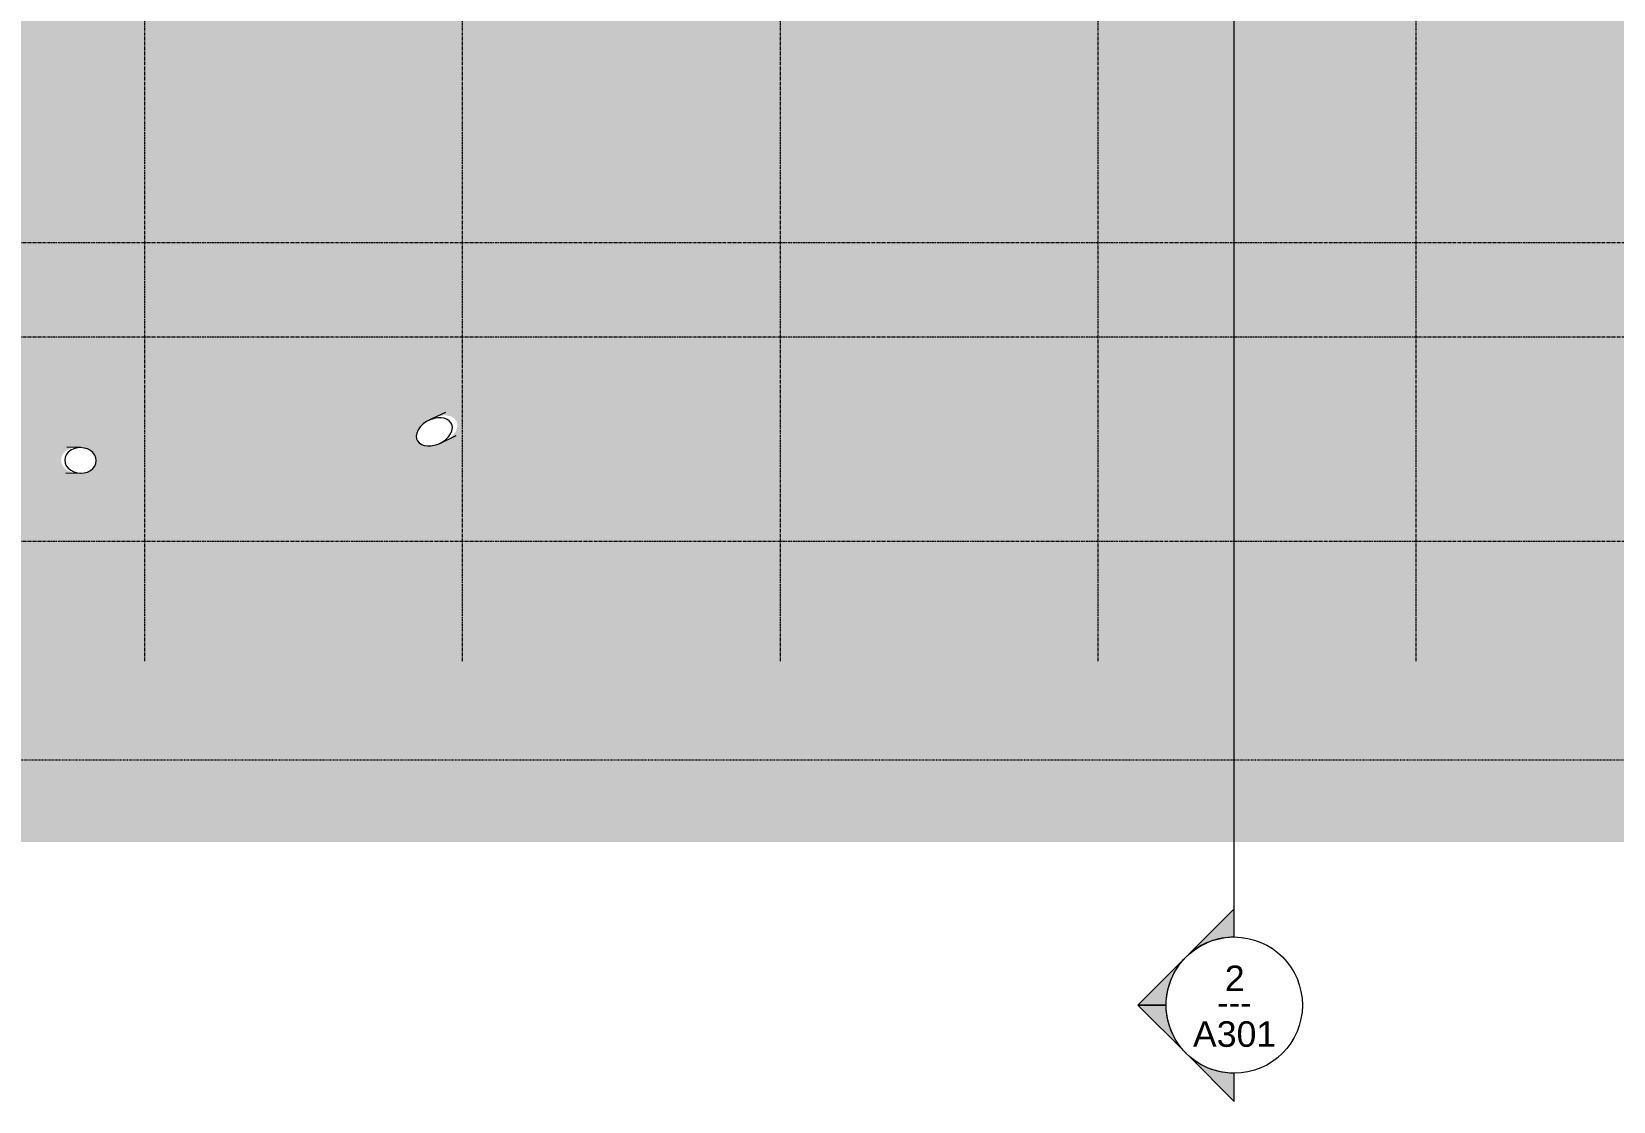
# Model space of a CAD drawing. Header units: inches. Extents: x -3219 to -1869, y -243 to 478.
# Drawn here: x -2289.7 to -2011, y -242.6 to -54.2 of the extents above; entities that cross this region are included whole.
import ezdxf

# ---------------------------------------------------------------- set-up
doc = ezdxf.new("R2010")
doc.units = ezdxf.units.IN
doc.header["$MEASUREMENT"] = 0
doc.linetypes.add('Aligning Line 1_8_', pattern=[0.25, 0.125, -0.125])
doc.linetypes.add('Grid Line 1_2_', pattern=[0.8749999999999999, 0.4999999999999999, -0.125, 0.125, -0.125])
for name, color, linetype, lineweight in [('A-FLOR-LEVL-1', 51, 'Grid Line 1_2_', 9), ('C-TOPO', 7, 'Continuous', 9), ('G-ANNO-SYMB', 111, 'Aligning Line 1_8_', 9), ('G-ANNO-SYMB-1', 111, 'Continuous', 9), ('P-PIPE', 3, 'Continuous', 9), ('S-GRID-1', 1, 'Grid Line 1_2_', 9)]:
    doc.layers.add(name, color=color, linetype=linetype, lineweight=lineweight)
doc.styles.add('Arial_1', font='arial.ttf', dxfattribs={"height": 4.499999999999996})
doc.styles.add('Century Gothic', font='ufonts.com_century-gothic.ttf', dxfattribs={"height": 4.499999999999996})

# ---------------------------------------------------------------- blocks, each defined once
blk = doc.blocks.new('Section - Section Head - Filled-22785-BUILDING ELEVATION - WEST')
at = {"layer": 'G-ANNO-SYMB-1'}
h = blk.add_hatch(color=256, dxfattribs=at)
edge = h.paths.add_edge_path(flags=0)
edge.add_line((-2792.746510440414, -216.7579785171439), (-2800.798738118733, -208.7057508388254))
edge.add_line((-2800.798738118733, -208.7057508388254), (-2800.798738118733, -213.6606957918207))
edge.add_arc((-2800.798738118733, -225.6763135873026), 12.01561779548195, 47.92160497537708, 90.0000000000004, ccw=False)
h = blk.add_hatch(color=256, dxfattribs=at)
edge = h.paths.add_edge_path(flags=0)
edge.add_arc((-2800.798738118733, -225.6763135873026), 11.99999999999997, -2.2737367544323206e-13, 45.000000000000114, ccw=False)
edge.add_line((-2788.798738118733, -225.6763135873026), (-2783.828175370255, -225.6763135873026))
edge.add_line((-2783.828175370255, -225.6763135873026), (-2792.313456744494, -217.191032213064))
h = blk.add_hatch(color=256, dxfattribs=at)
edge = h.paths.add_edge_path(flags=0)
edge.add_line((-2792.313456744494, -234.1615949615411), (-2783.828175370255, -225.6763135873026))
edge.add_line((-2783.828175370255, -225.6763135873026), (-2788.798738118733, -225.6763135873026))
edge.add_arc((-2800.798738118733, -225.6763135873025), 12.0000000000001, 314.99999999999983, 359.9999999999996, ccw=False)
h = blk.add_hatch(color=256, dxfattribs=at)
edge = h.paths.add_edge_path(flags=0)
edge.add_arc((-2800.798738118733, -225.6763135873027), 12.01561779548175, 269.9999999999998, 312.07839502462355, ccw=False)
edge.add_line((-2800.798738118733, -237.6919313827844), (-2800.798738118733, -242.6468763357797))
edge.add_line((-2800.798738118733, -242.6468763357797), (-2792.746510440414, -234.5946486574612))
for p, q in [((-2800.798738118733, -213.6606957918207), (-2800.798738118733, -208.7057508388254)), ((-2800.798738118733, -208.7057508388254), (-2792.746510440414, -216.7579785171439)), ((-2792.313456744494, -217.191032213064), (-2783.828175370255, -225.6763135873026)), ((-2783.828175370255, -225.6763135873026), (-2792.313456744494, -234.1615949615411)), ((-2788.798738118733, -225.6763135873026), (-2783.828175370255, -225.6763135873026)), ((-2783.828175370255, -225.6763135873026), (-2788.798738118733, -225.6763135873026)), ((-2792.746510440414, -234.5946486574612), (-2800.798738118733, -242.6468763357797)), ((-2800.798738118733, -242.6468763357797), (-2800.798738118733, -237.6919313827844))]:
    blk.add_line(p, q, dxfattribs=at)
for centre, radius, start, end in [((-2800.798738118733, -225.6919313827844), 12.00000000000004, 90.0000000000002, 269.9999999999998), ((-2800.798738118733, -225.6763135873026), 12.01561779548195, 47.92160497537668, 90), ((-2800.798738118733, -225.6919313827844), 12, 269.9999999999996, 90), ((-2800.798738118733, -225.6763135873026), 11.99999999999997, 359.9999999999995, 44.99999999999971), ((-2800.798738118733, -225.6763135873025), 12.0000000000001, 314.9999999999995, 359.9999999999992), ((-2800.798738118733, -225.6763135873027), 12.01561779548175, 269.9999999999994, 312.0783950246232)]:
    blk.add_arc(centre, radius, start, end, dxfattribs=at)

msp = doc.modelspace()

# ---------------------------------------------------------------- hatches: boundary and pattern name
at = {"layer": 'C-TOPO'}
h = msp.add_hatch(color=256, dxfattribs=at)
h.paths.add_polyline_path([(-3080.314325993978, -196.9386938906581), (-1985.519452438269, -196.9386938906581), (-1985.519452438269, 15.0501979845055), (-1997.715062468572, 13.74652663092649), (-2038.530047333302, 9.079752218978198), (-2079.076376414695, 5.999999999999999), (-2111.778089469743, 3.638979950385021), (-2184.717958773607, -8.526512829121201e-14), (-2211.995515556347, -1.859833417005063), (-2275.970932079678, -6.000000000000084), (-2286.336683847679, -6.000000000000084), (-2297.005322031174, -7.740191497317794), (-2350.170664370818, -11.14740677007276), (-2392.049005506527, -18.00000000000008), (-2468.272086845981, -18.00000000000008), (-2513.67971888598, -25.38845655739689), (-2518.164713504467, -25.38845655739689), (-2520.546237830081, -25.80556318704194), (-2575.283864693851, -30.00000000000008), (-2629.284143598456, -30.00000000000008), (-2674.083413514764, -37.22923527957911), (-2675.984631431605, -37.96785838969057), (-2681.215787470358, -41.37266868609955), (-2750.598499875318, -42.00000000000008), (-2800.028866650649, -42.00000000000008), (-2834.183664235535, -49.13165475237573), (-2883.720461798959, -54.00000000000008), (-2941.044557810535, -64.2543425680379), (-2977.619120526208, -74.08883749245378), (-2992.881940212283, -77.13266912884397), (-2996.94634253233, -78.00000000000016), (-3006.295227675514, -79.53843439107958), (-3080.314325993978, -96.61685462233085), (-3107.158179552801, -102.1453090205663), (-3108.085798190892, -102.0000000000002), (-3112.932292944611, -105.7204391709831), (-3146.203415034421, -131.2307202717074), (-3146.203415034421, -196.9386938906581), (-3143.26788742685, -196.9386938906581)], flags=0)
h.paths.add_polyline_path([(-2281.079524965417, -131.9850778223754), (-2281.725594438355, -131.962171104729), (-2282.344551712904, -131.8981294803364), (-2282.932446415508, -131.7243727673618), (-2283.459774917371, -131.4496220693567), (-2283.955188565012, -131.0160026738629), (-2284.231249163833, -130.656676094246), (-2284.442832535844, -130.1340386340582), (-2284.506262376046, -129.6776433889382), (-2284.436495404224, -129.17755411195), (-2284.230696344444, -128.7042704126625), (-2283.899194918988, -128.2815440702312), (-2283.458630003985, -127.930588791133), (-2282.931114127491, -127.6690153379698), (-2282.286011567468, -127.5054387549431), (-2281.698281791936, -127.4621630317661), (-2281.079524965419, -127.4841013658162), (-2280.460768138902, -127.5481003028614), (-2279.873038363369, -127.7217389429542), (-2279.345806863912, -127.9963103196258), (-2278.905511229442, -128.3580462775421), (-2278.574229721585, -128.788807865296), (-2278.368574178455, -129.2669948981702), (-2278.298857027728, -129.768629081606), (-2278.368574178455, -130.2685563830005), (-2278.574229721585, -130.7417083599479), (-2278.905511229442, -131.1643591966139), (-2279.345806863912, -131.5153154152114), (-2279.873038363369, -131.7769786054751), (-2280.460768138902, -131.9362278824343)], flags=0)
h.paths.add_polyline_path([(-2219.967454331656, -127.1832100531279), (-2220.562717623301, -127.07673301922), (-2220.999763106327, -126.9124058431085), (-2221.39548321177, -126.6462774857198), (-2221.689529777299, -126.3055478752907), (-2221.870602758302, -125.9033110596657), (-2221.931743621666, -125.4550247740939), (-2221.85196472675, -124.9084659744525), (-2221.61662848892, -124.3517057835291), (-2221.237535649819, -123.8126624821242), (-2220.733695507354, -123.3183659522185), (-2220.130372710121, -122.8936022858254), (-2218.560453691107, -122.1378132848617), (-2217.860075606327, -121.9139138193762), (-2217.118706672299, -121.8118943547277), (-2216.638299534243, -121.8079754404767), (-2216.082812187865, -121.9004941235809), (-2215.610075606327, -122.0782409954878), (-2215.213146380803, -122.3455336480661), (-2214.899309282653, -122.7313630442433), (-2214.736894732657, -123.1045016728967), (-2214.678095090987, -123.5356220645014), (-2214.758188107111, -124.0831989681852), (-2214.994425352425, -124.6409411382127), (-2215.374890203292, -125.1807519655012), (-2215.880397401917, -125.6754454869745), (-2216.485465260595, -126.1001177519693), (-2218.041705830223, -126.8503786413518), (-2218.749763106327, -127.07673301922), (-2219.457820382431, -127.178317061677), (-2219.94237142453, -127.182969232338)], flags=0)

# ---------------------------------------------------------------- linework, layer by layer
at = {"layer": 'A-FLOR-LEVL-1'}
for p, q in [((-1935.479173867062, -91.3749999999497), (-3194.570245953733, -91.3749999999497)), ((-1935.479173867062, -108), (-3194.570245953733, -108)), ((-1935.479173867062, -144), (-3194.570245953733, -144))]:
    msp.add_line(p, q, dxfattribs=at)
at = {"layer": 'G-ANNO-SYMB'}
msp.add_line((-2876.844585947334, -182.4828710856818), (-1983.836615210244, -182.4828710856818), dxfattribs=at)
at = {"layer": 'G-ANNO-SYMB-1'}
msp.add_line((-2077.798738118734, -213.6763135873028), (-2077.798738118734, 397.5436436282829), dxfattribs=at)
at = {"layer": 'P-PIPE'}
for p, q in [((-2216.796879242536, -121.2969578993566), (-2219.708968644425, -122.6697300083545)), ((-2217.790557568228, -126.7403195398327), (-2214.878072795336, -125.3673610511564)), ((-2280.999428000074, -127.4860156871862), (-2283.509305789914, -127.3970267095807)), ((-2283.658335759695, -131.8945703472409), (-2281.159621930762, -131.9831635010055))]:
    msp.add_line(p, q, dxfattribs=at)
at = {"layer": 'P-PIPE', "flags": 128}
for points in [[(-2218.749763106327, -122.3333165289671), (-2219.457820382431, -122.5596709068352), (-2220.130372710121, -122.8936022858253), (-2220.733695507354, -123.3183659522187), (-2221.237535649819, -123.812662482124), (-2221.61662848892, -124.351705783529), (-2221.85196472675, -124.9084659744526), (-2221.931743621666, -125.4550247740937)], [(-2215.567782590987, -123.9550247740932), (-2215.628923454352, -123.5067384885209), (-2215.809996435355, -123.1045016728964), (-2216.104043000883, -122.7637720624672), (-2216.499763106327, -122.4976437050787), (-2216.981949449956, -122.3163437642589), (-2217.532071880998, -122.2268394950593), (-2218.12898950294, -122.2325704963505), (-2218.749763106327, -122.3333165289671)], [(-2218.749763106327, -127.0767330192198), (-2218.041705830223, -126.8503786413517), (-2217.369153502532, -126.5164472623617), (-2216.765830705299, -126.0916835959682), (-2216.261990562834, -125.597387066063), (-2215.882897723734, -125.058343764658), (-2215.647561485903, -124.5015835737344), (-2215.567782590987, -123.9550247740933)], [(-2281.079524965419, -127.484101365816), (-2281.698281791936, -127.5329513057573), (-2282.286011567468, -127.6922005827167), (-2282.813243066923, -127.9538637729803), (-2283.253538701394, -128.3048199915781), (-2283.584820209251, -128.7274708282441), (-2283.790475752381, -129.2006228051915), (-2283.860192903108, -129.7005501065857)], [(-2278.298857027728, -129.7686290816056), (-2278.368574178455, -129.2669948981709), (-2278.574229721585, -128.7888078652952), (-2278.905511229442, -128.3580462775423), (-2279.345806863913, -127.9963103196256), (-2279.873038363369, -127.721738942953), (-2280.460768138902, -127.5481003028612), (-2281.079524965419, -127.484101365816)], [(-2221.931743621666, -125.4550247740937), (-2221.870602758302, -125.9033110596661), (-2221.689529777299, -126.3055478752905), (-2221.39548321177, -126.6462774857197), (-2220.999763106327, -126.9124058431082), (-2220.517576762698, -127.0937057839281), (-2219.967454331656, -127.1832100531277), (-2219.370536709714, -127.1774790518364), (-2218.749763106327, -127.0767330192198)], [(-2283.860192903108, -129.7005501065857), (-2283.790475752381, -130.2021842900204), (-2283.584820209251, -130.680371322896), (-2283.253538701393, -131.111132910649), (-2282.813243066923, -131.4728688685657), (-2282.286011567466, -131.7474402452382), (-2281.698281791934, -131.9210788853301), (-2281.079524965417, -131.9850778223752)], [(-2281.079524965417, -131.9850778223752), (-2280.4607681389, -131.936227882434), (-2279.873038363368, -131.7769786054746), (-2279.345806863912, -131.515315415211), (-2278.905511229442, -131.1643591966132), (-2278.574229721584, -130.7417083599473), (-2278.368574178454, -130.2685563829998), (-2278.298857027728, -129.7686290816056)]]:
    msp.add_lwpolyline(points, dxfattribs=at)
at = {"layer": 'S-GRID-1'}
for p, q in [((-2269.774183847681, -165.0735714449602), (-2269.774183847681, 454.1448510893824)), ((-2213.774183847682, -165.0735714449604), (-2213.774183847682, 454.1448510893824)), ((-2157.774183847682, -165.0735714449606), (-2157.774183847682, 454.1448510893824)), ((-2101.774183847682, -165.0735714449607), (-2101.774183847682, 454.1448510893824)), ((-2045.774183847682, -165.0735714449609), (-2045.774183847682, 454.1448510893824))]:
    msp.add_line(p, q, dxfattribs=at)

# ---------------------------------------------------------------- block references
at = {"layer": 'G-ANNO-SYMB-1', "extrusion": (0, 0, -1)}
msp.add_blockref('Section - Section Head - Filled-22785-BUILDING ELEVATION - WEST', (4878.597476237466, 0), dxfattribs=at)

# ---------------------------------------------------------------- texts
at = {"layer": 'G-ANNO-SYMB-1', "char_height": 4.499999999999996, "attachment_point": 1}
for s, insert, width, style in [('2', (-2079.459226356611, -218.7219953572186), 4.241999999999996, 'Arial_1'), ('---', (-2080.78488189997, -222.9753418139116), 7.726499999999994, 'Century Gothic'), ('A301', (-2085.081273600706, -228.540117451885), 17.87699999999998, 'Arial_1')]:
    msp.add_mtext(s, dxfattribs=dict(at, insert=insert, width=width, style=style))

doc.saveas('drawing.dxf')
